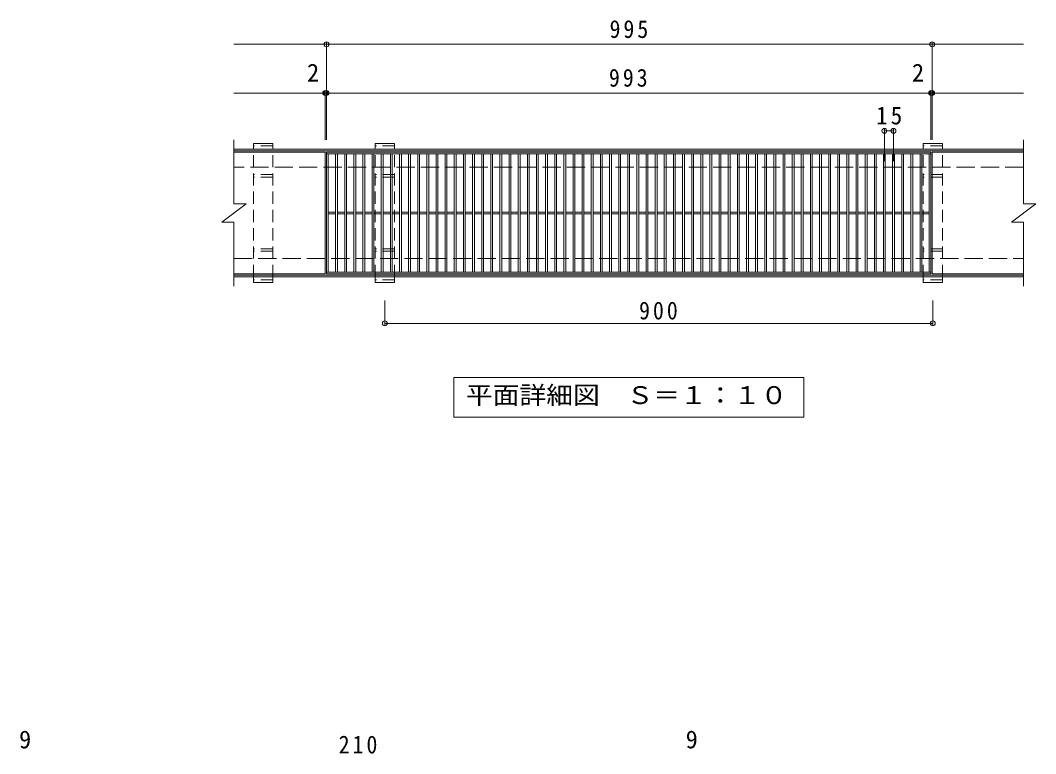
# Model space of a CAD drawing. Units: millimetres on the paper, enlarged 2 times, with parts at other scales. Extents: x -296 to 459, y -387 to 296.
# Drawn here: x -233.3 to 100.3, y 55 to 295.9 of the extents above; entities that cross this region are included whole.
import ezdxf
from ezdxf.enums import TextEntityAlignment as Align

# ---------------------------------------------------------------- set-up
doc = ezdxf.new("R2010")
doc.units = ezdxf.units.MM
doc.header["$LTSCALE"] = 2
doc.header["$PDMODE"] = 32
doc.header["$PDSIZE"] = 1.6
doc.linetypes.add('DASHED2', pattern=[3, 2, -1])
doc.linetypes.add('DASHED3', pattern=[4, 3, -1])
for name, color, linetype, lineweight in [('C-1', 2, 'Continuous', 9), ('C-2', 3, 'Continuous', 9), ('C-4', 7, 'Continuous', 9), ('C-5', 7, 'Continuous', 9), ('C-8', 3, 'DASHED2', 9), ('D-4', 7, 'Continuous', 9)]:
    doc.layers.add(name, color=color, linetype=linetype, lineweight=lineweight)
doc.styles.add('ＭＳ ゴシック', font='')
doc.styles.get('ＭＳ ゴシック').set_extended_font_data('MS Gothic')

msp = doc.modelspace()

# ---------------------------------------------------------------- linework, layer by layer
at = {"layer": 'C-1'}
for p, q in [((96.324, 253.637), (-163.076, 253.637)), ((96.324, 253.037), (-163.076, 253.037)), ((-163.076, 212.237), (96.324, 212.237)), ((-163.076, 211.637), (96.324, 211.637))]:
    msp.add_line(p, q, dxfattribs=at)
at = {"layer": 'C-1', "linetype": 'DASHED3'}
for p, q in [((96.324, 247.637), (-163.076, 247.637)), ((-163.076, 217.637), (96.324, 217.637))]:
    msp.add_line(p, q, dxfattribs=at)
at = {"layer": 'C-2'}
for p, q in [((-163.076, 256.637), (-163.076, 235.637)), ((96.324, 256.637), (96.324, 235.637)), ((-133.076, 252.637), (-163.076, 252.637)), ((-133.076, 252.637), (-133.076, 212.637)), ((65.924, 252.637), (-132.676, 252.637)), ((-132.676, 252.637), (-132.676, 212.637)), ((65.924, 252.037), (-132.676, 252.037)), ((-132.076, 252.037), (-132.076, 213.237)), ((-129.676, 252.037), (-129.676, 213.237)), ((-129.076, 252.037), (-129.076, 213.237)), ((-126.676, 252.037), (-126.676, 213.237)), ((-126.076, 252.037), (-126.076, 213.237)), ((-123.676, 252.037), (-123.676, 213.237)), ((-123.076, 252.037), (-123.076, 213.237)), ((-120.676, 252.037), (-120.676, 213.237)), ((-120.076, 252.037), (-120.076, 213.237)), ((-117.676, 252.037), (-117.676, 213.237)), ((-117.076, 252.037), (-117.076, 213.237)), ((-114.676, 252.037), (-114.676, 213.237)), ((-114.076, 252.037), (-114.076, 213.237)), ((-111.676, 252.037), (-111.676, 213.237)), ((-111.076, 252.037), (-111.076, 213.237)), ((-108.676, 252.037), (-108.676, 213.237)), ((-108.076, 252.037), (-108.076, 213.237)), ((-105.676, 252.037), (-105.676, 213.237)), ((-105.076, 252.037), (-105.076, 213.237)), ((-102.676, 252.037), (-102.676, 213.237)), ((-102.076, 252.037), (-102.076, 213.237)), ((-99.676, 252.037), (-99.676, 213.237)), ((-99.076, 252.037), (-99.076, 213.237)), ((-96.676, 252.037), (-96.676, 213.237)), ((-96.076, 252.037), (-96.076, 213.237)), ((-93.676, 252.037), (-93.676, 213.237)), ((-93.076, 252.037), (-93.076, 213.237)), ((-90.676, 252.037), (-90.676, 213.237)), ((-90.076, 252.037), (-90.076, 213.237)), ((-87.676, 252.037), (-87.676, 213.237)), ((-87.076, 252.037), (-87.076, 213.237)), ((-84.676, 252.037), (-84.676, 213.237)), ((-84.076, 252.037), (-84.076, 213.237)), ((-81.676, 252.037), (-81.676, 213.237)), ((-81.076, 252.037), (-81.076, 213.237)), ((-78.676, 252.037), (-78.676, 213.237)), ((-78.076, 252.037), (-78.076, 213.237)), ((-75.676, 252.037), (-75.676, 213.237)), ((-75.076, 252.037), (-75.076, 213.237)), ((-72.676, 252.037), (-72.676, 213.237)), ((-72.076, 252.037), (-72.076, 213.237)), ((-69.676, 252.037), (-69.676, 213.237)), ((-69.076, 252.037), (-69.076, 213.237)), ((-66.676, 252.037), (-66.676, 213.237)), ((-66.076, 252.037), (-66.076, 213.237)), ((-63.676, 252.037), (-63.676, 213.237)), ((-63.076, 252.037), (-63.076, 213.237)), ((-60.676, 252.037), (-60.676, 213.237)), ((-60.076, 252.037), (-60.076, 213.237)), ((-57.676, 252.037), (-57.676, 213.237)), ((-57.076, 252.037), (-57.076, 213.237)), ((-54.676, 252.037), (-54.676, 213.237)), ((-54.076, 252.037), (-54.076, 213.237)), ((-51.676, 252.037), (-51.676, 213.237)), ((-51.076, 252.037), (-51.076, 213.237)), ((-48.676, 252.037), (-48.676, 213.237)), ((-48.076, 252.037), (-48.076, 213.237)), ((-45.676, 252.037), (-45.676, 213.237)), ((-45.076, 252.037), (-45.076, 213.237)), ((-42.676, 252.037), (-42.676, 213.237)), ((-42.076, 252.037), (-42.076, 213.237)), ((-39.676, 252.037), (-39.676, 213.237)), ((-39.076, 252.037), (-39.076, 213.237)), ((-36.676, 252.037), (-36.676, 213.237)), ((-36.076, 252.037), (-36.076, 213.237)), ((-33.676, 252.037), (-33.676, 213.237)), ((-33.076, 252.037), (-33.076, 213.237)), ((-30.676, 252.037), (-30.676, 213.237)), ((-30.076, 252.037), (-30.076, 213.237)), ((-27.676, 252.037), (-27.676, 213.237)), ((-27.076, 252.037), (-27.076, 213.237)), ((-24.676, 252.037), (-24.676, 213.237)), ((-24.076, 252.037), (-24.076, 213.237)), ((-21.676, 252.037), (-21.676, 213.237)), ((-21.076, 252.037), (-21.076, 213.237)), ((-18.676, 252.037), (-18.676, 213.237)), ((-18.076, 252.037), (-18.076, 213.237)), ((-15.676, 252.037), (-15.676, 213.237)), ((-15.076, 252.037), (-15.076, 213.237)), ((-12.676, 252.037), (-12.676, 213.237)), ((-12.076, 252.037), (-12.076, 213.237)), ((-9.676, 252.037), (-9.676, 213.237)), ((-9.076, 252.037), (-9.076, 213.237)), ((-6.676, 252.037), (-6.676, 213.237)), ((-6.076, 252.037), (-6.076, 213.237)), ((-3.676, 252.037), (-3.676, 213.237)), ((-3.076, 252.037), (-3.076, 213.237)), ((-0.676, 252.037), (-0.676, 213.237)), ((-0.076, 252.037), (-0.076, 213.237)), ((2.324, 252.037), (2.324, 213.237)), ((2.924, 252.037), (2.924, 213.237)), ((5.324, 252.037), (5.324, 213.237)), ((5.924, 252.037), (5.924, 213.237)), ((8.324, 252.037), (8.324, 213.237)), ((8.924, 252.037), (8.924, 213.237)), ((11.324, 252.037), (11.324, 213.237)), ((11.924, 252.037), (11.924, 213.237)), ((14.324, 252.037), (14.324, 213.237)), ((14.924, 252.037), (14.924, 213.237)), ((17.324, 252.037), (17.324, 213.237)), ((17.924, 252.037), (17.924, 213.237)), ((20.324, 252.037), (20.324, 213.237)), ((20.924, 252.037), (20.924, 213.237)), ((23.324, 252.037), (23.324, 213.237)), ((23.924, 252.037), (23.924, 213.237)), ((26.324, 252.037), (26.324, 213.237)), ((26.924, 252.037), (26.924, 213.237)), ((29.324, 252.037), (29.324, 213.237)), ((29.924, 252.037), (29.924, 213.237)), ((32.324, 252.037), (32.324, 213.237)), ((32.924, 252.037), (32.924, 213.237)), ((35.324, 252.037), (35.324, 213.237)), ((35.924, 252.037), (35.924, 213.237)), ((38.324, 252.037), (38.324, 213.237)), ((38.924, 252.037), (38.924, 213.237)), ((41.324, 252.037), (41.324, 213.237)), ((41.924, 252.037), (41.924, 213.237)), ((44.324, 252.037), (44.324, 213.237)), ((44.924, 252.037), (44.924, 213.237)), ((47.324, 252.037), (47.324, 213.237)), ((47.924, 252.037), (47.924, 213.237)), ((50.324, 252.037), (50.324, 213.237)), ((50.924, 252.037), (50.924, 213.237)), ((53.324, 252.037), (53.324, 213.237)), ((53.924, 252.037), (53.924, 213.237)), ((56.324, 252.037), (56.324, 213.237)), ((56.924, 252.037), (56.924, 213.237)), ((59.324, 252.037), (59.324, 213.237)), ((59.924, 252.037), (59.924, 213.237)), ((62.324, 252.037), (62.324, 213.237)), ((62.924, 252.037), (62.924, 213.237)), ((65.324, 213.237), (65.324, 252.037)), ((65.924, 212.637), (65.924, 252.637)), ((66.324, 252.637), (96.324, 252.637)), ((66.324, 212.637), (66.324, 252.637)), ((-167.076, 229.637), (-159.076, 235.637)), ((-163.076, 235.637), (-159.076, 235.637)), ((92.324, 229.637), (100.324, 235.637)), ((96.324, 235.637), (100.324, 235.637)), ((-129.676, 232.937), (-132.076, 232.937)), ((-129.676, 232.337), (-132.076, 232.337)), ((-126.676, 232.937), (-129.076, 232.937)), ((-126.676, 232.337), (-129.076, 232.337)), ((-123.676, 232.937), (-126.076, 232.937)), ((-123.676, 232.337), (-126.076, 232.337)), ((-120.676, 232.937), (-123.076, 232.937)), ((-120.676, 232.337), (-123.076, 232.337)), ((-117.676, 232.937), (-120.076, 232.937)), ((-117.676, 232.337), (-120.076, 232.337)), ((-114.676, 232.937), (-117.076, 232.937)), ((-114.676, 232.337), (-117.076, 232.337)), ((-111.676, 232.937), (-114.076, 232.937)), ((-111.676, 232.337), (-114.076, 232.337)), ((-108.676, 232.937), (-111.076, 232.937)), ((-108.676, 232.337), (-111.076, 232.337)), ((-105.676, 232.937), (-108.076, 232.937)), ((-105.676, 232.337), (-108.076, 232.337)), ((-102.676, 232.937), (-105.076, 232.937)), ((-102.676, 232.337), (-105.076, 232.337)), ((-99.676, 232.937), (-102.076, 232.937)), ((-99.676, 232.337), (-102.076, 232.337)), ((-96.676, 232.937), (-99.076, 232.937)), ((-96.676, 232.337), (-99.076, 232.337)), ((-93.676, 232.937), (-96.076, 232.937)), ((-93.676, 232.337), (-96.076, 232.337)), ((-90.676, 232.937), (-93.076, 232.937)), ((-90.676, 232.337), (-93.076, 232.337)), ((-87.676, 232.937), (-90.076, 232.937)), ((-87.676, 232.337), (-90.076, 232.337)), ((-84.676, 232.937), (-87.076, 232.937)), ((-84.676, 232.337), (-87.076, 232.337)), ((-81.676, 232.937), (-84.076, 232.937)), ((-81.676, 232.337), (-84.076, 232.337)), ((-78.676, 232.937), (-81.076, 232.937)), ((-78.676, 232.337), (-81.076, 232.337)), ((-75.676, 232.937), (-78.076, 232.937)), ((-75.676, 232.337), (-78.076, 232.337)), ((-72.676, 232.937), (-75.076, 232.937)), ((-72.676, 232.337), (-75.076, 232.337)), ((-69.676, 232.937), (-72.076, 232.937)), ((-69.676, 232.337), (-72.076, 232.337)), ((-66.676, 232.937), (-69.076, 232.937)), ((-66.676, 232.337), (-69.076, 232.337)), ((-63.676, 232.937), (-66.076, 232.937)), ((-63.676, 232.337), (-66.076, 232.337)), ((-60.676, 232.937), (-63.076, 232.937)), ((-60.676, 232.337), (-63.076, 232.337)), ((-57.676, 232.937), (-60.076, 232.937)), ((-57.676, 232.337), (-60.076, 232.337)), ((-54.676, 232.937), (-57.076, 232.937)), ((-54.676, 232.337), (-57.076, 232.337)), ((-51.676, 232.937), (-54.076, 232.937)), ((-51.676, 232.337), (-54.076, 232.337)), ((-48.676, 232.937), (-51.076, 232.937)), ((-48.676, 232.337), (-51.076, 232.337)), ((-45.676, 232.937), (-48.076, 232.937)), ((-45.676, 232.337), (-48.076, 232.337)), ((-42.676, 232.937), (-45.076, 232.937)), ((-42.676, 232.337), (-45.076, 232.337)), ((-39.676, 232.937), (-42.076, 232.937)), ((-39.676, 232.337), (-42.076, 232.337)), ((-36.676, 232.937), (-39.076, 232.937)), ((-36.676, 232.337), (-39.076, 232.337)), ((-33.676, 232.937), (-36.076, 232.937)), ((-33.676, 232.337), (-36.076, 232.337)), ((-30.676, 232.937), (-33.076, 232.937)), ((-30.676, 232.337), (-33.076, 232.337)), ((-27.676, 232.937), (-30.076, 232.937)), ((-27.676, 232.337), (-30.076, 232.337)), ((-24.676, 232.937), (-27.076, 232.937)), ((-24.676, 232.337), (-27.076, 232.337)), ((-21.676, 232.937), (-24.076, 232.937)), ((-21.676, 232.337), (-24.076, 232.337)), ((-18.676, 232.937), (-21.076, 232.937)), ((-18.676, 232.337), (-21.076, 232.337)), ((-15.676, 232.937), (-18.076, 232.937)), ((-15.676, 232.337), (-18.076, 232.337)), ((-12.676, 232.937), (-15.076, 232.937)), ((-12.676, 232.337), (-15.076, 232.337)), ((-9.676, 232.937), (-12.076, 232.937)), ((-9.676, 232.337), (-12.076, 232.337)), ((-6.676, 232.937), (-9.076, 232.937)), ((-6.676, 232.337), (-9.076, 232.337)), ((-3.676, 232.937), (-6.076, 232.937)), ((-3.676, 232.337), (-6.076, 232.337)), ((-0.676, 232.937), (-3.076, 232.937)), ((-0.676, 232.337), (-3.076, 232.337)), ((2.324, 232.937), (-0.076, 232.937)), ((2.324, 232.337), (-0.076, 232.337)), ((5.324, 232.937), (2.924, 232.937)), ((5.324, 232.337), (2.924, 232.337)), ((8.324, 232.937), (5.924, 232.937)), ((8.324, 232.337), (5.924, 232.337)), ((11.324, 232.937), (8.924, 232.937)), ((11.324, 232.337), (8.924, 232.337)), ((14.324, 232.937), (11.924, 232.937)), ((14.324, 232.337), (11.924, 232.337)), ((17.324, 232.937), (14.924, 232.937)), ((17.324, 232.337), (14.924, 232.337)), ((20.324, 232.937), (17.924, 232.937)), ((20.324, 232.337), (17.924, 232.337)), ((23.324, 232.937), (20.924, 232.937)), ((23.324, 232.337), (20.924, 232.337)), ((26.324, 232.937), (23.924, 232.937)), ((26.324, 232.337), (23.924, 232.337)), ((29.324, 232.937), (26.924, 232.937)), ((29.324, 232.337), (26.924, 232.337)), ((32.324, 232.937), (29.924, 232.937)), ((32.324, 232.337), (29.924, 232.337)), ((35.324, 232.937), (32.924, 232.937)), ((35.324, 232.337), (32.924, 232.337)), ((38.324, 232.937), (35.924, 232.937)), ((38.324, 232.337), (35.924, 232.337)), ((41.324, 232.937), (38.924, 232.937)), ((41.324, 232.337), (38.924, 232.337)), ((44.324, 232.937), (41.924, 232.937)), ((44.324, 232.337), (41.924, 232.337)), ((47.324, 232.937), (44.924, 232.937)), ((47.324, 232.337), (44.924, 232.337)), ((50.324, 232.937), (47.924, 232.937)), ((50.324, 232.337), (47.924, 232.337)), ((53.324, 232.937), (50.924, 232.937)), ((53.324, 232.337), (50.924, 232.337)), ((56.324, 232.937), (53.924, 232.937)), ((56.324, 232.337), (53.924, 232.337)), ((59.324, 232.937), (56.924, 232.937)), ((59.324, 232.337), (56.924, 232.337)), ((62.324, 232.937), (59.924, 232.937)), ((62.324, 232.337), (59.924, 232.337)), ((65.324, 232.937), (62.924, 232.937)), ((65.324, 232.337), (62.924, 232.337)), ((-167.076, 229.637), (-163.076, 229.637)), ((-163.076, 229.637), (-163.076, 208.637)), ((92.324, 229.637), (96.324, 229.637)), ((96.324, 229.637), (96.324, 208.637)), ((-163.076, 212.637), (-133.076, 212.637)), ((-132.676, 213.237), (65.924, 213.237)), ((-132.676, 212.637), (65.924, 212.637)), ((66.324, 212.637), (96.324, 212.637))]:
    msp.add_line(p, q, dxfattribs=at)
at = {"layer": 'C-4'}
for p, q in [((-132.676, 288.037), (-163.076, 288.037)), ((-132.676, 288.637), (-132.676, 256.637)), ((-132.676, 288.037), (66.324, 288.037)), ((66.324, 288.637), (66.324, 256.637)), ((66.324, 288.037), (96.324, 288.037)), ((-133.076, 272.037), (-163.076, 272.037)), ((-133.076, 272.637), (-133.076, 256.637)), ((-133.076, 272.037), (-132.676, 272.037)), ((-132.676, 272.037), (65.924, 272.037)), ((65.924, 272.637), (65.924, 256.637)), ((65.924, 272.037), (66.324, 272.037)), ((66.324, 272.037), (96.324, 272.037)), ((50.624, 260.237), (50.624, 249.606)), ((53.624, 260.237), (53.624, 249.606)), ((50.624, 259.637), (53.624, 259.637)), ((-113.476, 195.77), (-113.476, 203.837)), ((66.524, 195.77), (66.524, 203.837)), ((-113.476, 196.37), (66.524, 196.37))]:
    msp.add_line(p, q, dxfattribs=at)
for p in [(-132.676, 288.037), (66.324, 288.037), (-133.076, 272.037), (-132.676, 272.037), (65.924, 272.037), (66.324, 272.037), (50.624, 259.637), (53.624, 259.637), (-113.476, 196.37), (66.524, 196.37)]:
    msp.add_point(p, dxfattribs=at)
at = {"layer": 'C-5'}
msp.add_lwpolyline([(-90.876, 165.599), (-90.876, 178.599), (24.124, 178.599), (24.124, 165.599)], close=True, dxfattribs=at)
at = {"layer": 'C-8', "linetype": 'Continuous'}
for p, q in [((-156.676, 253.637), (-156.676, 255.437)), ((-150.276, 255.437), (-156.676, 255.437)), ((-150.276, 253.637), (-150.276, 255.437)), ((-116.676, 253.637), (-116.676, 255.437)), ((-110.276, 255.437), (-116.676, 255.437)), ((-110.276, 253.637), (-110.276, 255.437)), ((63.324, 253.637), (63.324, 255.437)), ((69.724, 255.437), (63.324, 255.437)), ((69.724, 253.637), (69.724, 255.437)), ((-156.676, 209.837), (-156.676, 211.637)), ((-150.276, 209.837), (-150.276, 211.637)), ((-116.676, 209.837), (-116.676, 211.637)), ((-110.276, 209.837), (-110.276, 211.637)), ((69.724, 209.837), (69.724, 211.637)), ((-150.276, 209.837), (-156.676, 209.837)), ((-110.276, 209.837), (-116.676, 209.837))]:
    msp.add_line(p, q, dxfattribs=at)
at = {"layer": 'C-8'}
for p, q in [((-150.276, 254.637), (-156.676, 254.637)), ((-156.676, 211.637), (-156.676, 253.637)), ((-150.276, 211.637), (-150.276, 253.637)), ((-110.276, 254.637), (-116.676, 254.637)), ((-116.676, 211.637), (-116.676, 253.637)), ((-110.276, 211.637), (-110.276, 253.637)), ((69.724, 254.637), (63.324, 254.637)), ((63.324, 211.637), (63.324, 253.637)), ((69.724, 211.637), (69.724, 253.637)), ((-150.276, 245.237), (-156.676, 245.237)), ((-150.276, 244.437), (-156.676, 244.437)), ((-110.276, 245.237), (-116.676, 245.237)), ((-110.276, 244.437), (-116.676, 244.437)), ((69.724, 245.237), (63.324, 245.237)), ((69.724, 244.437), (63.324, 244.437)), ((-150.276, 220.837), (-156.676, 220.837)), ((-110.276, 220.837), (-116.676, 220.837)), ((69.724, 220.837), (63.324, 220.837)), ((-150.276, 220.037), (-156.676, 220.037)), ((-110.276, 220.037), (-116.676, 220.037)), ((69.724, 220.037), (63.324, 220.037)), ((-150.276, 210.637), (-156.676, 210.637)), ((-110.276, 210.637), (-116.676, 210.637)), ((69.724, 210.637), (63.324, 210.637))]:
    msp.add_line(p, q, dxfattribs=at)
at = {"layer": 'C-8', "linetype": 'Continuous'}
msp.add_lwpolyline([(69.724, 209.837), (63.324, 209.837), (63.324, 211.637)], dxfattribs=at)

# ---------------------------------------------------------------- texts
at = {"layer": 'C-4', "color": 2, "style": 'ＭＳ ゴシック'}
for p in [(-139.061, 274.037), (59.687, 274.037)]:
    msp.add_text('2', height=5.865, dxfattribs=at).set_placement(p, align=Align.BOTTOM_LEFT)
at = {"layer": 'C-4', "color": 2, "char_height": 5.865, "attachment_point": 7, "style": 'ＭＳ ゴシック'}
for s, insert in [('\\T1.27;\\W0.9;995', (-39.676, 290.037)), ('\\T1.27;\\W0.9;993', (-39.876, 274.037)), ('\\T1.27;\\W0.95;15', (47.874, 261.637)), ('\\T1.27;\\W0.9;900', (-29.976, 197.57))]:
    msp.add_mtext(s, dxfattribs=dict(at, insert=insert))
at = {"layer": 'C-5', "color": 2, "style": 'ＭＳ ゴシック', "width": 1.1}
msp.add_text('平面詳細図\u3000Ｓ＝１：１０', height=5.865, dxfattribs=at).set_placement((-86.876, 168.099), align=Align.BOTTOM_LEFT)
at = {"layer": 'D-4', "color": 2, "style": 'ＭＳ ゴシック'}
for p in [(-233.66, 54.996), (-14.66, 54.996)]:
    msp.add_text('9', height=5.865, dxfattribs=at).set_placement(p, align=Align.BOTTOM_LEFT)
at = {"layer": 'D-4', "color": 2, "insert": (-128.66, 54.996), "char_height": 5.865, "attachment_point": 7, "style": 'ＭＳ ゴシック'}
msp.add_mtext('\\T1.27;\\W0.9;210', dxfattribs=at)

doc.saveas('drawing.dxf')
